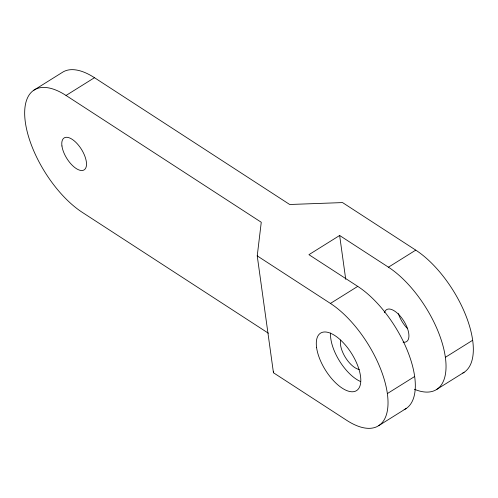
<?xml version="1.0" encoding="UTF-8"?>
<svg xmlns="http://www.w3.org/2000/svg" width="498" height="498" viewBox="0 0 498 498"><rect width="100%" height="100%" fill="white"/><g stroke="black" fill="none" stroke-linecap="round" stroke-linejoin="round"><path stroke-width="0.75" d="M414.66 376.507L387.357 393.569A75.379 34.424 58 0 1 346.658 420.3L273.452 372.753L257.236 255.885L261.263 222.264L66.035 95.467A75.379 34.424 58 0 0 25.336 122.203A75.379 34.424 58 0 0 82.251 212.335L268.372 333.218M273.452 372.753L273.632 371.222M33.895 90.169L62.331 72.397A75.379 34.424 58 0 1 94.471 77.7L289.699 204.497L342.537 202.58L415.749 250.127A75.379 34.424 58 0 1 466.402 316.921A75.379 34.424 58 0 1 462.816 373.058M66.035 95.467L94.471 77.7M414.386 389.262A75.379 34.424 58 0 0 444.291 351.208A75.379 34.424 58 0 0 388.452 267.189L339.642 235.486L308.934 254.677L357.738 286.375A75.379 34.424 58 0 1 408.671 353.885A75.379 34.424 58 0 1 404.133 409.636M257.236 255.885L330.442 303.431L357.738 286.375M388.452 267.189L415.749 250.127M445.368 357.321L472.664 340.265M378.797 425.603L406.094 408.541M436.802 389.355L464.105 372.299M339.642 235.486L345.724 279.31M330.442 303.431A75.379 34.424 58 0 1 387.357 393.569M384.512 312.707A18.843 8.609 58 0 1 403.754 320.893A18.843 8.609 58 0 1 403.1 342.151M359.313 369.51A18.843 8.609 58 0 1 345.575 357.707A18.843 8.609 58 0 1 340.719 340.072M407.376 328.468A18.843 8.609 58 0 1 398.375 313.572M360.639 381.555A33.92 15.494 58 0 1 330.56 333.031M61.939 145.976A18.843 8.609 58 0 0 82.002 170.515A18.843 8.609 58 0 0 78.491 145.211A18.843 8.609 58 0 0 61.939 145.976M316.591 347.604A33.92 15.494 58 0 0 352.696 391.77A33.92 15.494 58 0 0 346.371 346.228A33.92 15.494 58 0 0 316.591 347.604"/></g></svg>
